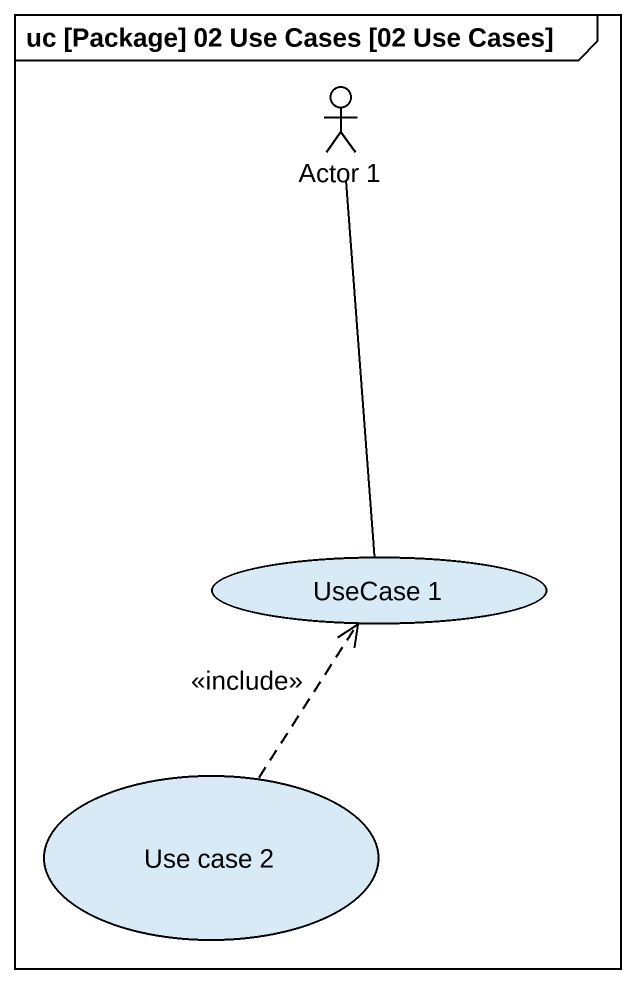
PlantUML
@startuml
mainframe uc [Package] 02 Use Cases [02 Use Cases]
actor "Actor 1" as Actor_1
usecase "UseCase 1" as UseCase_1
usecase "Use case 2" as Use_case_2
Actor_1 -- UseCase_1
Use_case_2 .up.> UseCase_1 : <<include>>
@enduml
